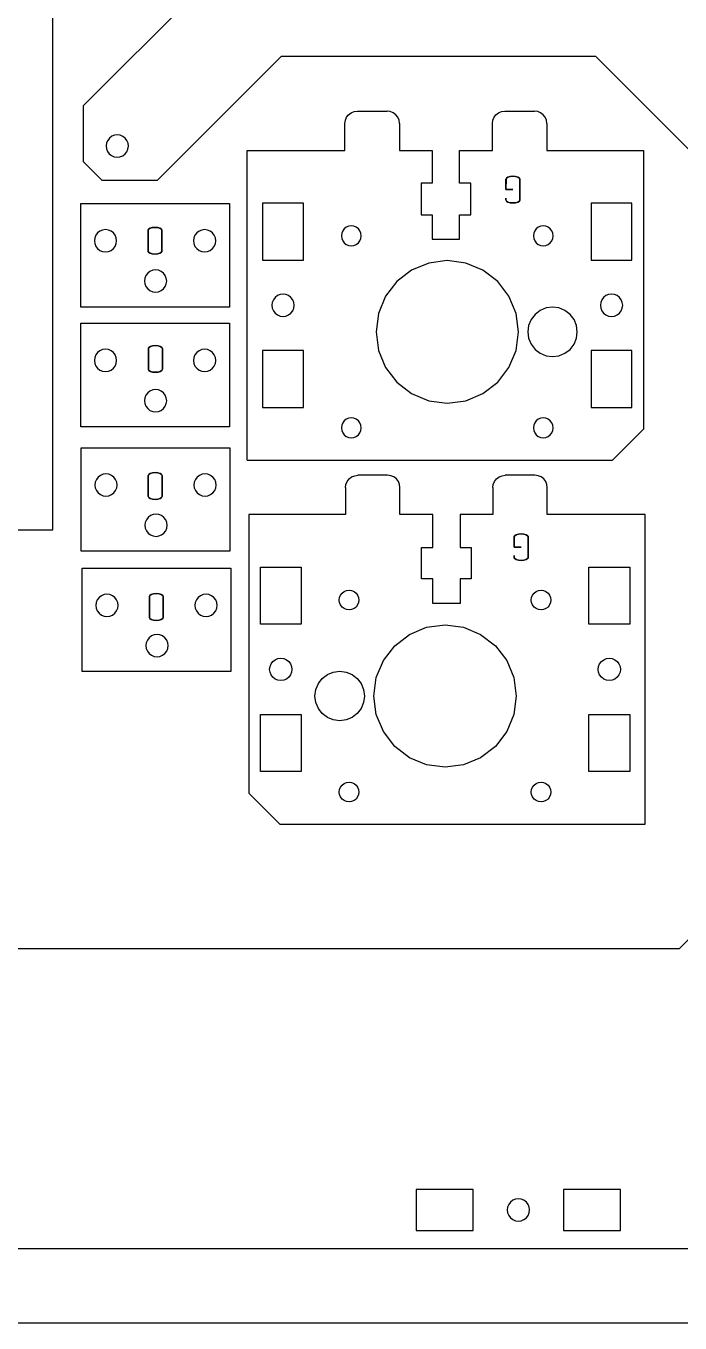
# Model space of a CAD drawing. Header units: millimetres. Extents: x -406 to 406, y -462 to 462.
# Drawn here: x -79.2 to 26.4, y 5.2 to 214.6 of the extents above; entities that cross this region are included whole.
import ezdxf

# ---------------------------------------------------------------- set-up
doc = ezdxf.new("R2010")
doc.units = ezdxf.units.MM
doc.header["$MEASUREMENT"] = 0

msp = doc.modelspace()

# ---------------------------------------------------------------- linework, layer by layer
for p, q in [((-74.92, 133.22), (-74.92, 409.71)), ((-69.99, 201.71), (-49.99, 221.71)), ((-57.99, 189.71), (-37.99, 209.71)), ((-37.99, 209.71), (12.73, 209.71)), ((32.88, 189.56), (12.73, 209.71)), ((-69.99, 201.71), (-69.99, 192.71)), ((-27.73, 198.86), (-27.66, 199.38)), ((-27.66, 199.38), (-27.46, 199.86)), ((-27.46, 199.86), (-27.15, 200.28)), ((-27.15, 200.28), (-26.73, 200.59)), ((-26.73, 200.59), (-26.25, 200.79)), ((-26.25, 200.79), (-25.73, 200.86)), ((-25.73, 200.86), (-20.93, 200.86)), ((-20.41, 200.79), (-20.93, 200.86)), ((-19.93, 200.59), (-20.41, 200.79)), ((-19.52, 200.28), (-19.93, 200.59)), ((-19.2, 199.86), (-19.52, 200.28)), ((-19, 199.38), (-19.2, 199.86)), ((-18.93, 198.86), (-19, 199.38)), ((-3.93, 198.86), (-3.86, 199.38)), ((-3.86, 199.38), (-3.66, 199.86)), ((-3.66, 199.86), (-3.35, 200.28)), ((-3.35, 200.28), (-2.93, 200.59)), ((-2.93, 200.59), (-2.45, 200.79)), ((-2.45, 200.79), (-1.93, 200.86)), ((-1.93, 200.86), (2.87, 200.86)), ((3.39, 200.79), (2.87, 200.86)), ((3.87, 200.59), (3.39, 200.79)), ((4.28, 200.28), (3.87, 200.59)), ((4.6, 199.86), (4.28, 200.28)), ((4.8, 199.38), (4.6, 199.86)), ((4.87, 198.86), (4.8, 199.38)), ((-64.95, 196.97), (-65.39, 196.79)), ((-64.48, 197.02), (-64.95, 196.97)), ((-64.02, 196.96), (-64.48, 197.02)), ((-63.59, 196.77), (-64.02, 196.96)), ((-27.73, 194.51), (-27.73, 198.86)), ((-18.93, 198.86), (-18.93, 194.51)), ((-3.93, 194.51), (-3.93, 198.86)), ((4.87, 198.86), (4.87, 194.51)), ((-66.24, 195.71), (-66.3, 195.24)), ((-66.3, 195.24), (-66.25, 194.78)), ((-66.05, 196.14), (-66.24, 195.71)), ((-65.76, 196.51), (-66.05, 196.14)), ((-65.39, 196.79), (-65.76, 196.51)), ((-63.22, 196.48), (-63.59, 196.77)), ((-62.94, 196.11), (-63.22, 196.48)), ((-62.76, 195.67), (-62.94, 196.11)), ((-62.77, 194.74), (-62.7, 195.2)), ((-62.7, 195.2), (-62.76, 195.67)), ((-69.99, 192.71), (-66.99, 189.71)), ((-66.25, 194.78), (-66.07, 194.34)), ((-66.07, 194.34), (-65.79, 193.96)), ((-65.79, 193.96), (-65.42, 193.67)), ((-65.42, 193.67), (-64.99, 193.49)), ((-64.99, 193.49), (-64.52, 193.42)), ((-64.52, 193.42), (-64.06, 193.48)), ((-64.06, 193.48), (-63.62, 193.65)), ((-63.62, 193.65), (-63.25, 193.94)), ((-63.25, 193.94), (-62.96, 194.31)), ((-62.96, 194.31), (-62.77, 194.74)), ((-43.51, 194.51), (-27.73, 194.51)), ((-43.51, 144.51), (-43.51, 194.51)), ((-18.93, 194.51), (-13.63, 194.51)), ((-13.63, 194.51), (-13.63, 189.21)), ((-9.23, 189.21), (-9.23, 194.51)), ((-9.23, 194.51), (-3.93, 194.51)), ((4.87, 194.51), (20.49, 194.51)), ((20.49, 194.51), (20.49, 149.51)), ((-66.99, 189.71), (-57.99, 189.71)), ((-15.43, 189.21), (-15.43, 184.11)), ((-13.63, 189.21), (-15.43, 189.21)), ((-7.43, 189.21), (-9.23, 189.21)), ((-7.43, 184.11), (-7.43, 189.21)), ((-1.74, 189.86), (-1.72, 189.95)), ((-1.72, 189.95), (-1.74, 188.19)), ((-1.74, 188.19), (-1.74, 189.86)), ((-1.72, 189.95), (-1.66, 190.04)), ((-1.66, 190.04), (-1.72, 189.95)), ((-1.66, 190.04), (-1.42, 190.2)), ((-1.42, 190.2), (-1.66, 190.04)), ((-1.42, 190.2), (-1.06, 190.3)), ((-1.06, 190.3), (-1.42, 190.2)), ((-1.06, 190.3), (-0.62, 190.34)), ((-0.62, 190.34), (-1.06, 190.3)), ((-0.62, 190.34), (-0.18, 190.3)), ((-0.18, 190.3), (-0.62, 190.34)), ((-0.18, 190.3), (0.19, 190.2)), ((0.19, 190.2), (-0.18, 190.3)), ((0.19, 190.2), (0.43, 190.04)), ((0.43, 190.04), (0.19, 190.2)), ((0.43, 190.04), (0.49, 189.95)), ((0.49, 189.95), (0.43, 190.04)), ((0.49, 189.95), (0.51, 189.86)), ((0.51, 189.86), (0.49, 189.95)), ((0.51, 189.86), (0.51, 186.51)), ((0.51, 186.51), (0.51, 189.86)), ((-1.74, 188.19), (-0.63, 188.19)), ((-0.63, 188.19), (-1.74, 188.19)), ((-1.74, 186.51), (-1.74, 186.82)), ((-1.74, 186.82), (-1.74, 186.51)), ((-1.72, 186.42), (-1.74, 186.51)), ((-1.74, 186.51), (-1.72, 186.42)), ((-1.66, 186.33), (-1.72, 186.42)), ((-1.72, 186.42), (-1.66, 186.33)), ((0.49, 186.42), (0.43, 186.33)), ((0.43, 186.33), (0.49, 186.42)), ((0.51, 186.51), (0.49, 186.42)), ((0.49, 186.42), (0.51, 186.51)), ((-70.4, 185.92), (-46.4, 185.92)), ((-70.4, 169.22), (-70.4, 185.92)), ((-46.4, 185.92), (-46.4, 169.22)), ((-34.43, 186.01), (-41.03, 186.01)), ((-41.03, 186.01), (-41.03, 176.81)), ((-34.43, 176.81), (-34.43, 186.01)), ((-1.42, 186.17), (-1.66, 186.33)), ((-1.66, 186.33), (-1.42, 186.17)), ((-1.06, 186.07), (-1.42, 186.17)), ((-1.42, 186.17), (-1.06, 186.07)), ((-0.62, 186.03), (-1.06, 186.07)), ((-1.06, 186.07), (-0.62, 186.03)), ((-0.18, 186.07), (-0.62, 186.03)), ((-0.62, 186.03), (-0.18, 186.07)), ((0.19, 186.17), (-0.18, 186.07)), ((-0.18, 186.07), (0.19, 186.17)), ((0.43, 186.33), (0.19, 186.17)), ((0.19, 186.17), (0.43, 186.33)), ((18.61, 186.01), (12.01, 186.01)), ((12.01, 186.01), (12.01, 176.81)), ((18.61, 176.81), (18.61, 186.01)), ((-27.12, 182.26), (-27.51, 182.1)), ((-26.71, 182.31), (-27.12, 182.26)), ((-26.29, 182.26), (-26.71, 182.31)), ((-25.91, 182.1), (-26.29, 182.26)), ((-15.43, 184.11), (-13.63, 184.11)), ((-13.63, 184.11), (-13.63, 180.16)), ((-9.23, 184.11), (-7.43, 184.11)), ((-9.23, 180.16), (-9.23, 184.11)), ((3.88, 182.26), (3.49, 182.1)), ((4.29, 182.31), (3.88, 182.26)), ((4.71, 182.26), (4.29, 182.31)), ((5.09, 182.1), (4.71, 182.26)), ((-68.14, 180.39), (-68.2, 179.92)), ((-67.96, 180.82), (-68.14, 180.39)), ((-67.67, 181.2), (-67.96, 180.82)), ((-67.3, 181.48), (-67.67, 181.2)), ((-66.87, 181.66), (-67.3, 181.48)), ((-66.4, 181.72), (-66.87, 181.66)), ((-65.93, 181.66), (-66.4, 181.72)), ((-65.5, 181.48), (-65.93, 181.66)), ((-65.13, 181.2), (-65.5, 181.48)), ((-64.84, 180.82), (-65.13, 181.2)), ((-64.66, 180.39), (-64.84, 180.82)), ((-64.6, 179.92), (-64.66, 180.39)), ((-59.51, 181.7), (-59.53, 181.6)), ((-59.53, 181.6), (-59.51, 181.7)), ((-59.53, 181.6), (-59.53, 178.25)), ((-59.53, 178.25), (-59.53, 181.6)), ((-59.45, 181.79), (-59.51, 181.7)), ((-59.51, 181.7), (-59.45, 181.79)), ((-59.21, 181.94), (-59.45, 181.79)), ((-59.45, 181.79), (-59.21, 181.94)), ((-58.84, 182.05), (-59.21, 181.94)), ((-59.21, 181.94), (-58.84, 182.05)), ((-58.4, 182.08), (-58.84, 182.05)), ((-58.84, 182.05), (-58.4, 182.08)), ((-57.96, 182.05), (-58.4, 182.08)), ((-58.4, 182.08), (-57.96, 182.05)), ((-57.6, 181.94), (-57.96, 182.05)), ((-57.96, 182.05), (-57.6, 181.94)), ((-57.36, 181.79), (-57.6, 181.94)), ((-57.6, 181.94), (-57.36, 181.79)), ((-57.3, 181.7), (-57.36, 181.79)), ((-57.36, 181.79), (-57.3, 181.7)), ((-57.28, 181.6), (-57.3, 181.7)), ((-57.3, 181.7), (-57.28, 181.6)), ((-57.28, 178.25), (-57.28, 181.6)), ((-57.28, 181.6), (-57.28, 178.25)), ((-52.14, 180.39), (-52.2, 179.92)), ((-51.96, 180.82), (-52.14, 180.39)), ((-51.67, 181.2), (-51.96, 180.82)), ((-51.3, 181.48), (-51.67, 181.2)), ((-50.87, 181.66), (-51.3, 181.48)), ((-50.4, 181.72), (-50.87, 181.66)), ((-49.94, 181.66), (-50.4, 181.72)), ((-49.5, 181.48), (-49.94, 181.66)), ((-49.13, 181.2), (-49.5, 181.48)), ((-48.84, 180.82), (-49.13, 181.2)), ((-48.66, 180.39), (-48.84, 180.82)), ((-48.6, 179.92), (-48.66, 180.39)), ((-28.25, 181.13), (-28.31, 180.71)), ((-28.31, 180.71), (-28.25, 180.3)), ((-28.09, 181.51), (-28.25, 181.13)), ((-28.25, 180.3), (-28.09, 179.91)), ((-27.84, 181.84), (-28.09, 181.51)), ((-27.51, 182.1), (-27.84, 181.84)), ((-25.57, 181.84), (-25.91, 182.1)), ((-25.32, 181.51), (-25.57, 181.84)), ((-25.16, 181.13), (-25.32, 181.51)), ((-25.32, 179.91), (-25.16, 180.3)), ((-25.11, 180.71), (-25.16, 181.13)), ((-25.16, 180.3), (-25.11, 180.71)), ((-13.63, 180.16), (-9.23, 180.16)), ((2.75, 181.13), (2.69, 180.71)), ((2.69, 180.71), (2.75, 180.3)), ((2.91, 181.51), (2.75, 181.13)), ((2.75, 180.3), (2.91, 179.91)), ((3.16, 181.84), (2.91, 181.51)), ((3.49, 182.1), (3.16, 181.84)), ((5.43, 181.84), (5.09, 182.1)), ((5.68, 181.51), (5.43, 181.84)), ((5.84, 181.13), (5.68, 181.51)), ((5.68, 179.91), (5.84, 180.3)), ((5.89, 180.71), (5.84, 181.13)), ((5.84, 180.3), (5.89, 180.71)), ((-68.2, 179.92), (-68.14, 179.46)), ((-68.14, 179.46), (-67.96, 179.02)), ((-67.96, 179.02), (-67.67, 178.65)), ((-67.67, 178.65), (-67.3, 178.37)), ((-67.3, 178.37), (-66.87, 178.19)), ((-66.87, 178.19), (-66.4, 178.12)), ((-66.4, 178.12), (-65.93, 178.19)), ((-65.93, 178.19), (-65.5, 178.37)), ((-65.5, 178.37), (-65.13, 178.65)), ((-65.13, 178.65), (-64.84, 179.02)), ((-64.84, 179.02), (-64.66, 179.46)), ((-64.66, 179.46), (-64.6, 179.92)), ((-59.53, 178.25), (-59.51, 178.16)), ((-59.51, 178.16), (-59.53, 178.25)), ((-59.51, 178.16), (-59.45, 178.07)), ((-59.45, 178.07), (-59.51, 178.16)), ((-59.45, 178.07), (-59.21, 177.91)), ((-59.21, 177.91), (-59.45, 178.07)), ((-57.6, 177.91), (-57.36, 178.07)), ((-57.36, 178.07), (-57.6, 177.91)), ((-57.36, 178.07), (-57.3, 178.16)), ((-57.3, 178.16), (-57.36, 178.07)), ((-57.3, 178.16), (-57.28, 178.25)), ((-57.28, 178.25), (-57.3, 178.16)), ((-52.2, 179.92), (-52.14, 179.46)), ((-52.14, 179.46), (-51.96, 179.02)), ((-51.96, 179.02), (-51.67, 178.65)), ((-51.67, 178.65), (-51.3, 178.37)), ((-51.3, 178.37), (-50.87, 178.19)), ((-50.87, 178.19), (-50.4, 178.12)), ((-50.4, 178.12), (-49.94, 178.19)), ((-49.94, 178.19), (-49.5, 178.37)), ((-49.5, 178.37), (-49.13, 178.65)), ((-49.13, 178.65), (-48.84, 179.02)), ((-48.84, 179.02), (-48.66, 179.46)), ((-48.66, 179.46), (-48.6, 179.92)), ((-28.09, 179.91), (-27.84, 179.58)), ((-27.84, 179.58), (-27.51, 179.33)), ((-27.51, 179.33), (-27.12, 179.17)), ((-27.12, 179.17), (-26.71, 179.11)), ((-26.71, 179.11), (-26.29, 179.17)), ((-26.29, 179.17), (-25.91, 179.33)), ((-25.91, 179.33), (-25.57, 179.58)), ((-25.57, 179.58), (-25.32, 179.91)), ((2.91, 179.91), (3.16, 179.58)), ((3.16, 179.58), (3.49, 179.33)), ((3.49, 179.33), (3.88, 179.17)), ((3.88, 179.17), (4.29, 179.11)), ((4.29, 179.11), (4.71, 179.17)), ((4.71, 179.17), (5.09, 179.33)), ((5.09, 179.33), (5.43, 179.58)), ((5.43, 179.58), (5.68, 179.91)), ((-59.21, 177.91), (-58.84, 177.81)), ((-58.84, 177.81), (-59.21, 177.91)), ((-58.84, 177.81), (-58.4, 177.77)), ((-58.4, 177.77), (-58.84, 177.81)), ((-58.4, 177.77), (-57.96, 177.81)), ((-57.96, 177.81), (-58.4, 177.77)), ((-57.96, 177.81), (-57.6, 177.91)), ((-57.6, 177.91), (-57.96, 177.81)), ((-41.03, 176.81), (-34.43, 176.81)), ((-14.18, 176.32), (-16.96, 175.17)), ((-11.21, 176.71), (-14.18, 176.32)), ((-8.23, 176.32), (-11.21, 176.71)), ((-5.46, 175.17), (-8.23, 176.32)), ((12.01, 176.81), (18.61, 176.81)), ((-60.05, 173.89), (-60.12, 173.42)), ((-59.87, 174.32), (-60.05, 173.89)), ((-59.59, 174.7), (-59.87, 174.32)), ((-59.22, 174.98), (-59.59, 174.7)), ((-58.78, 175.16), (-59.22, 174.98)), ((-58.32, 175.22), (-58.78, 175.16)), ((-57.85, 175.16), (-58.32, 175.22)), ((-57.42, 174.98), (-57.85, 175.16)), ((-57.04, 174.7), (-57.42, 174.98)), ((-56.76, 174.32), (-57.04, 174.7)), ((-56.58, 173.89), (-56.76, 174.32)), ((-56.52, 173.42), (-56.58, 173.89)), ((-16.96, 175.17), (-19.34, 173.34)), ((-3.07, 173.34), (-5.46, 175.17)), ((-60.12, 173.42), (-60.05, 172.96)), ((-60.05, 172.96), (-59.87, 172.52)), ((-59.87, 172.52), (-59.59, 172.15)), ((-59.59, 172.15), (-59.22, 171.87)), ((-59.22, 171.87), (-58.78, 171.69)), ((-57.85, 171.69), (-57.42, 171.87)), ((-57.42, 171.87), (-57.04, 172.15)), ((-57.04, 172.15), (-56.76, 172.52)), ((-56.76, 172.52), (-56.58, 172.96)), ((-56.58, 172.96), (-56.52, 173.42)), ((-19.34, 173.34), (-21.17, 170.96)), ((-1.25, 170.96), (-3.07, 173.34)), ((-58.78, 171.69), (-58.32, 171.62)), ((-58.32, 171.62), (-57.85, 171.69)), ((-39.47, 169.98), (-39.53, 169.51)), ((-39.29, 170.41), (-39.47, 169.98)), ((-39, 170.78), (-39.29, 170.41)), ((-38.63, 171.07), (-39, 170.78)), ((-38.19, 171.25), (-38.63, 171.07)), ((-37.73, 171.31), (-38.19, 171.25)), ((-37.26, 171.25), (-37.73, 171.31)), ((-36.83, 171.07), (-37.26, 171.25)), ((-36.45, 170.78), (-36.83, 171.07)), ((-36.17, 170.41), (-36.45, 170.78)), ((-35.99, 169.98), (-36.17, 170.41)), ((-35.92, 169.51), (-35.99, 169.98)), ((-21.17, 170.96), (-22.31, 168.19)), ((-0.1, 168.19), (-1.25, 170.96)), ((13.57, 169.98), (13.51, 169.51)), ((13.75, 170.41), (13.57, 169.98)), ((14.04, 170.78), (13.75, 170.41)), ((14.41, 171.07), (14.04, 170.78)), ((14.85, 171.25), (14.41, 171.07)), ((15.31, 171.31), (14.85, 171.25)), ((15.78, 171.25), (15.31, 171.31)), ((16.21, 171.07), (15.78, 171.25)), ((16.59, 170.78), (16.21, 171.07)), ((16.87, 170.41), (16.59, 170.78)), ((17.05, 169.98), (16.87, 170.41)), ((17.12, 169.51), (17.05, 169.98)), ((-46.4, 169.22), (-70.4, 169.22)), ((-39.53, 169.51), (-39.47, 169.04)), ((-39.47, 169.04), (-39.29, 168.61)), ((-39.29, 168.61), (-39, 168.24)), ((-39, 168.24), (-38.63, 167.95)), ((-38.63, 167.95), (-38.19, 167.77)), ((-38.19, 167.77), (-37.73, 167.71)), ((-37.73, 167.71), (-37.26, 167.77)), ((-37.26, 167.77), (-36.83, 167.95)), ((-36.83, 167.95), (-36.45, 168.24)), ((-36.45, 168.24), (-36.17, 168.61)), ((-36.17, 168.61), (-35.99, 169.04)), ((-35.99, 169.04), (-35.92, 169.51)), ((-22.31, 168.19), (-22.71, 165.21)), ((0.29, 165.21), (-0.1, 168.19)), ((2.97, 168.04), (2.33, 167.21)), ((3.79, 168.68), (2.97, 168.04)), ((4.76, 169.07), (3.79, 168.68)), ((5.79, 169.21), (4.76, 169.07)), ((6.83, 169.07), (5.79, 169.21)), ((7.79, 168.68), (6.83, 169.07)), ((8.62, 168.04), (7.79, 168.68)), ((9.26, 167.21), (8.62, 168.04)), ((13.51, 169.51), (13.57, 169.04)), ((13.57, 169.04), (13.75, 168.61)), ((13.75, 168.61), (14.04, 168.24)), ((14.04, 168.24), (14.41, 167.95)), ((14.41, 167.95), (14.85, 167.77)), ((14.85, 167.77), (15.31, 167.71)), ((15.31, 167.71), (15.78, 167.77)), ((15.78, 167.77), (16.21, 167.95)), ((16.21, 167.95), (16.59, 168.24)), ((16.59, 168.24), (16.87, 168.61)), ((16.87, 168.61), (17.05, 169.04)), ((17.05, 169.04), (17.12, 169.51)), ((-70.4, 166.6), (-46.4, 166.6)), ((-70.4, 149.9), (-70.4, 166.6)), ((-46.4, 166.6), (-46.4, 149.9)), ((1.93, 166.25), (1.79, 165.21)), ((2.33, 167.21), (1.93, 166.25)), ((9.66, 166.25), (9.26, 167.21)), ((9.79, 165.21), (9.66, 166.25)), ((-22.71, 165.21), (-22.31, 162.23)), ((-0.1, 162.23), (0.29, 165.21)), ((1.79, 165.21), (1.93, 164.18)), ((1.93, 164.18), (2.33, 163.21)), ((9.26, 163.21), (9.66, 164.18)), ((9.66, 164.18), (9.79, 165.21)), ((-67.96, 161.5), (-68.14, 161.07)), ((-67.67, 161.87), (-67.96, 161.5)), ((-67.3, 162.16), (-67.67, 161.87)), ((-66.87, 162.34), (-67.3, 162.16)), ((-66.4, 162.4), (-66.87, 162.34)), ((-65.93, 162.34), (-66.4, 162.4)), ((-65.5, 162.16), (-65.93, 162.34)), ((-65.13, 161.87), (-65.5, 162.16)), ((-64.84, 161.5), (-65.13, 161.87)), ((-64.66, 161.07), (-64.84, 161.5)), ((-59.45, 162.61), (-59.47, 162.51)), ((-59.47, 162.51), (-59.45, 162.61)), ((-59.47, 162.51), (-59.47, 159.17)), ((-59.47, 159.17), (-59.47, 162.51)), ((-59.39, 162.7), (-59.45, 162.61)), ((-59.45, 162.61), (-59.39, 162.7)), ((-59.15, 162.85), (-59.39, 162.7)), ((-59.39, 162.7), (-59.15, 162.85)), ((-58.79, 162.96), (-59.15, 162.85)), ((-59.15, 162.85), (-58.79, 162.96)), ((-58.35, 162.99), (-58.79, 162.96)), ((-58.79, 162.96), (-58.35, 162.99)), ((-57.91, 162.96), (-58.35, 162.99)), ((-58.35, 162.99), (-57.91, 162.96)), ((-57.55, 162.85), (-57.91, 162.96)), ((-57.91, 162.96), (-57.55, 162.85)), ((-57.3, 162.7), (-57.55, 162.85)), ((-57.55, 162.85), (-57.3, 162.7)), ((-57.24, 162.61), (-57.3, 162.7)), ((-57.3, 162.7), (-57.24, 162.61)), ((-57.22, 162.51), (-57.24, 162.61)), ((-57.24, 162.61), (-57.22, 162.51)), ((-57.22, 159.17), (-57.22, 162.51)), ((-57.22, 162.51), (-57.22, 159.17)), ((-51.96, 161.5), (-52.14, 161.07)), ((-51.67, 161.87), (-51.96, 161.5)), ((-51.3, 162.16), (-51.67, 161.87)), ((-50.87, 162.34), (-51.3, 162.16)), ((-50.4, 162.4), (-50.87, 162.34)), ((-49.94, 162.34), (-50.4, 162.4)), ((-49.5, 162.16), (-49.94, 162.34)), ((-49.13, 161.87), (-49.5, 162.16)), ((-48.84, 161.5), (-49.13, 161.87)), ((-48.66, 161.07), (-48.84, 161.5)), ((-41.03, 162.21), (-41.03, 153.01)), ((-34.43, 162.21), (-41.03, 162.21)), ((-34.43, 153.01), (-34.43, 162.21)), ((-22.31, 162.23), (-21.17, 159.46)), ((-1.25, 159.46), (-0.1, 162.23)), ((2.33, 163.21), (2.97, 162.38)), ((2.97, 162.38), (3.79, 161.75)), ((3.79, 161.75), (4.76, 161.35)), ((4.76, 161.35), (5.79, 161.21)), ((5.79, 161.21), (6.83, 161.35)), ((6.83, 161.35), (7.79, 161.75)), ((7.79, 161.75), (8.62, 162.38)), ((8.62, 162.38), (9.26, 163.21)), ((18.61, 162.21), (12.01, 162.21)), ((12.01, 162.21), (12.01, 153.01)), ((18.61, 153.01), (18.61, 162.21)), ((-68.14, 161.07), (-68.2, 160.6)), ((-68.2, 160.6), (-68.14, 160.13)), ((-68.14, 160.13), (-67.96, 159.7)), ((-67.96, 159.7), (-67.67, 159.33)), ((-67.67, 159.33), (-67.3, 159.04)), ((-65.5, 159.04), (-65.13, 159.33)), ((-65.13, 159.33), (-64.84, 159.7)), ((-64.84, 159.7), (-64.66, 160.13)), ((-64.6, 160.6), (-64.66, 161.07)), ((-64.66, 160.13), (-64.6, 160.6)), ((-52.14, 161.07), (-52.2, 160.6)), ((-52.2, 160.6), (-52.14, 160.13)), ((-52.14, 160.13), (-51.96, 159.7)), ((-51.96, 159.7), (-51.67, 159.33)), ((-51.67, 159.33), (-51.3, 159.04)), ((-49.5, 159.04), (-49.13, 159.33)), ((-49.13, 159.33), (-48.84, 159.7)), ((-48.84, 159.7), (-48.66, 160.13)), ((-48.6, 160.6), (-48.66, 161.07)), ((-48.66, 160.13), (-48.6, 160.6)), ((-21.17, 159.46), (-19.34, 157.08)), ((-3.07, 157.08), (-1.25, 159.46)), ((-67.3, 159.04), (-66.87, 158.86)), ((-66.87, 158.86), (-66.4, 158.8)), ((-66.4, 158.8), (-65.93, 158.86)), ((-65.93, 158.86), (-65.5, 159.04)), ((-59.47, 159.17), (-59.45, 159.07)), ((-59.45, 159.07), (-59.47, 159.17)), ((-59.45, 159.07), (-59.39, 158.98)), ((-59.39, 158.98), (-59.45, 159.07)), ((-59.39, 158.98), (-59.15, 158.83)), ((-59.15, 158.83), (-59.39, 158.98)), ((-59.15, 158.83), (-58.79, 158.72)), ((-58.79, 158.72), (-59.15, 158.83)), ((-58.79, 158.72), (-58.35, 158.69)), ((-58.35, 158.69), (-58.79, 158.72)), ((-58.35, 158.69), (-57.91, 158.72)), ((-57.91, 158.72), (-58.35, 158.69)), ((-57.91, 158.72), (-57.55, 158.83)), ((-57.55, 158.83), (-57.91, 158.72)), ((-57.55, 158.83), (-57.3, 158.98)), ((-57.3, 158.98), (-57.55, 158.83)), ((-57.3, 158.98), (-57.24, 159.07)), ((-57.24, 159.07), (-57.3, 158.98)), ((-57.24, 159.07), (-57.22, 159.17)), ((-57.22, 159.17), (-57.24, 159.07)), ((-51.3, 159.04), (-50.87, 158.86)), ((-50.87, 158.86), (-50.4, 158.8)), ((-50.4, 158.8), (-49.94, 158.86)), ((-49.94, 158.86), (-49.5, 159.04)), ((-59.87, 155), (-60.05, 154.57)), ((-59.59, 155.37), (-59.87, 155)), ((-59.22, 155.66), (-59.59, 155.37)), ((-58.78, 155.84), (-59.22, 155.66)), ((-58.32, 155.9), (-58.78, 155.84)), ((-57.85, 155.84), (-58.32, 155.9)), ((-57.42, 155.66), (-57.85, 155.84)), ((-57.04, 155.37), (-57.42, 155.66)), ((-56.76, 155), (-57.04, 155.37)), ((-56.58, 154.57), (-56.76, 155)), ((-19.34, 157.08), (-16.96, 155.25)), ((-16.96, 155.25), (-14.18, 154.1)), ((-8.23, 154.1), (-5.46, 155.25)), ((-5.46, 155.25), (-3.07, 157.08)), ((-60.05, 154.57), (-60.12, 154.1)), ((-60.12, 154.1), (-60.05, 153.63)), ((-60.05, 153.63), (-59.87, 153.2)), ((-59.87, 153.2), (-59.59, 152.83)), ((-57.04, 152.83), (-56.76, 153.2)), ((-56.76, 153.2), (-56.58, 153.63)), ((-56.52, 154.1), (-56.58, 154.57)), ((-56.58, 153.63), (-56.52, 154.1)), ((-41.03, 153.01), (-34.43, 153.01)), ((-14.18, 154.1), (-11.21, 153.71)), ((-11.21, 153.71), (-8.23, 154.1)), ((12.01, 153.01), (18.61, 153.01)), ((-59.59, 152.83), (-59.22, 152.54)), ((-59.22, 152.54), (-58.78, 152.36)), ((-58.78, 152.36), (-58.32, 152.3)), ((-58.32, 152.3), (-57.85, 152.36)), ((-57.85, 152.36), (-57.42, 152.54)), ((-57.42, 152.54), (-57.04, 152.83)), ((-27.84, 150.84), (-28.09, 150.51)), ((-27.51, 151.1), (-27.84, 150.84)), ((-27.12, 151.26), (-27.51, 151.1)), ((-26.71, 151.31), (-27.12, 151.26)), ((-26.29, 151.26), (-26.71, 151.31)), ((-25.91, 151.1), (-26.29, 151.26)), ((-25.57, 150.84), (-25.91, 151.1)), ((-25.32, 150.51), (-25.57, 150.84)), ((3.16, 150.84), (2.91, 150.51)), ((3.49, 151.1), (3.16, 150.84)), ((3.88, 151.26), (3.49, 151.1)), ((4.29, 151.31), (3.88, 151.26)), ((4.71, 151.26), (4.29, 151.31)), ((5.09, 151.1), (4.71, 151.26)), ((5.43, 150.84), (5.09, 151.1)), ((5.68, 150.51), (5.43, 150.84)), ((-46.4, 149.9), (-70.4, 149.9)), ((-28.25, 150.13), (-28.31, 149.71)), ((-28.31, 149.71), (-28.25, 149.3)), ((-28.09, 150.51), (-28.25, 150.13)), ((-28.25, 149.3), (-28.09, 148.91)), ((-28.09, 148.91), (-27.84, 148.58)), ((-25.57, 148.58), (-25.32, 148.91)), ((-25.16, 150.13), (-25.32, 150.51)), ((-25.32, 148.91), (-25.16, 149.3)), ((-25.11, 149.71), (-25.16, 150.13)), ((-25.16, 149.3), (-25.11, 149.71)), ((2.75, 150.13), (2.69, 149.71)), ((2.69, 149.71), (2.75, 149.3)), ((2.91, 150.51), (2.75, 150.13)), ((2.75, 149.3), (2.91, 148.91)), ((2.91, 148.91), (3.16, 148.58)), ((5.43, 148.58), (5.68, 148.91)), ((5.84, 150.13), (5.68, 150.51)), ((5.68, 148.91), (5.84, 149.3)), ((5.89, 149.71), (5.84, 150.13)), ((5.84, 149.3), (5.89, 149.71)), ((20.49, 149.51), (15.49, 144.51)), ((-27.84, 148.58), (-27.51, 148.33)), ((-27.51, 148.33), (-27.12, 148.17)), ((-27.12, 148.17), (-26.71, 148.11)), ((-26.71, 148.11), (-26.29, 148.17)), ((-26.29, 148.17), (-25.91, 148.33)), ((-25.91, 148.33), (-25.57, 148.58)), ((3.16, 148.58), (3.49, 148.33)), ((3.49, 148.33), (3.88, 148.17)), ((3.88, 148.17), (4.29, 148.11)), ((4.29, 148.11), (4.71, 148.17)), ((4.71, 148.17), (5.09, 148.33)), ((5.09, 148.33), (5.43, 148.58)), ((-70.32, 146.48), (-46.32, 146.48)), ((-70.32, 129.78), (-70.32, 146.48)), ((-46.32, 146.48), (-46.32, 129.78)), ((-58.82, 142.44), (-59.18, 142.34)), ((-59.18, 142.34), (-58.82, 142.44)), ((-58.38, 142.48), (-58.82, 142.44)), ((-58.82, 142.44), (-58.38, 142.48)), ((-57.94, 142.44), (-58.38, 142.48)), ((-58.38, 142.48), (-57.94, 142.44)), ((-57.58, 142.34), (-57.94, 142.44)), ((-57.94, 142.44), (-57.58, 142.34)), ((-43.51, 144.51), (15.49, 144.51)), ((-68.06, 140.95), (-68.12, 140.48)), ((-68.12, 140.48), (-68.06, 140.02)), ((-67.88, 141.38), (-68.06, 140.95)), ((-67.59, 141.76), (-67.88, 141.38)), ((-67.22, 142.04), (-67.59, 141.76)), ((-66.79, 142.22), (-67.22, 142.04)), ((-66.32, 142.28), (-66.79, 142.22)), ((-65.86, 142.22), (-66.32, 142.28)), ((-65.42, 142.04), (-65.86, 142.22)), ((-65.05, 141.76), (-65.42, 142.04)), ((-64.76, 141.38), (-65.05, 141.76)), ((-64.58, 140.95), (-64.76, 141.38)), ((-64.52, 140.48), (-64.58, 140.95)), ((-64.58, 140.02), (-64.52, 140.48)), ((-59.48, 142.09), (-59.5, 142)), ((-59.5, 142), (-59.48, 142.09)), ((-59.5, 142), (-59.5, 138.65)), ((-59.5, 138.65), (-59.5, 142)), ((-59.42, 142.18), (-59.48, 142.09)), ((-59.48, 142.09), (-59.42, 142.18)), ((-59.18, 142.34), (-59.42, 142.18)), ((-59.42, 142.18), (-59.18, 142.34)), ((-57.34, 142.18), (-57.58, 142.34)), ((-57.58, 142.34), (-57.34, 142.18)), ((-57.28, 142.09), (-57.34, 142.18)), ((-57.34, 142.18), (-57.28, 142.09)), ((-57.26, 142), (-57.28, 142.09)), ((-57.28, 142.09), (-57.26, 142)), ((-57.26, 138.65), (-57.26, 142)), ((-57.26, 142), (-57.26, 138.65)), ((-52.06, 140.95), (-52.12, 140.48)), ((-52.12, 140.48), (-52.06, 140.02)), ((-51.88, 141.38), (-52.06, 140.95)), ((-51.6, 141.76), (-51.88, 141.38)), ((-51.22, 142.04), (-51.6, 141.76)), ((-50.79, 142.22), (-51.22, 142.04)), ((-50.32, 142.28), (-50.79, 142.22)), ((-49.86, 142.22), (-50.32, 142.28)), ((-49.42, 142.04), (-49.86, 142.22)), ((-49.05, 141.76), (-49.42, 142.04)), ((-48.76, 141.38), (-49.05, 141.76)), ((-48.58, 140.95), (-48.76, 141.38)), ((-48.52, 140.48), (-48.58, 140.95)), ((-48.58, 140.02), (-48.52, 140.48)), ((-27.65, 140.06), (-27.58, 140.58)), ((-27.58, 140.58), (-27.38, 141.06)), ((-27.38, 141.06), (-27.06, 141.47)), ((-27.06, 141.47), (-26.65, 141.79)), ((-26.65, 141.79), (-26.16, 141.99)), ((-26.16, 141.99), (-25.65, 142.06)), ((-20.85, 142.06), (-25.65, 142.06)), ((-20.33, 141.99), (-20.85, 142.06)), ((-19.85, 141.79), (-20.33, 141.99)), ((-19.43, 141.47), (-19.85, 141.79)), ((-19.11, 141.06), (-19.43, 141.47)), ((-18.91, 140.58), (-19.11, 141.06)), ((-18.85, 140.06), (-18.91, 140.58)), ((-3.85, 140.06), (-3.78, 140.58)), ((-3.78, 140.58), (-3.58, 141.06)), ((-3.58, 141.06), (-3.26, 141.47)), ((-3.26, 141.47), (-2.85, 141.79)), ((-2.85, 141.79), (-2.36, 141.99)), ((-2.36, 141.99), (-1.85, 142.06)), ((2.95, 142.06), (-1.85, 142.06)), ((3.47, 141.99), (2.95, 142.06)), ((3.95, 141.79), (3.47, 141.99)), ((4.37, 141.47), (3.95, 141.79)), ((4.69, 141.06), (4.37, 141.47)), ((4.89, 140.58), (4.69, 141.06)), ((4.95, 140.06), (4.89, 140.58)), ((-68.06, 140.02), (-67.88, 139.58)), ((-67.88, 139.58), (-67.59, 139.21)), ((-67.59, 139.21), (-67.22, 138.93)), ((-67.22, 138.93), (-66.79, 138.75)), ((-66.79, 138.75), (-66.32, 138.68)), ((-66.32, 138.68), (-65.86, 138.75)), ((-65.86, 138.75), (-65.42, 138.93)), ((-65.42, 138.93), (-65.05, 139.21)), ((-65.05, 139.21), (-64.76, 139.58)), ((-64.76, 139.58), (-64.58, 140.02)), ((-59.5, 138.65), (-59.48, 138.55)), ((-59.48, 138.55), (-59.5, 138.65)), ((-59.48, 138.55), (-59.42, 138.46)), ((-59.42, 138.46), (-59.48, 138.55)), ((-59.42, 138.46), (-59.18, 138.31)), ((-59.18, 138.31), (-59.42, 138.46)), ((-59.18, 138.31), (-58.82, 138.2)), ((-58.82, 138.2), (-59.18, 138.31)), ((-57.94, 138.2), (-57.58, 138.31)), ((-57.58, 138.31), (-57.94, 138.2)), ((-57.58, 138.31), (-57.34, 138.46)), ((-57.34, 138.46), (-57.58, 138.31)), ((-57.34, 138.46), (-57.28, 138.55)), ((-57.28, 138.55), (-57.34, 138.46)), ((-57.28, 138.55), (-57.26, 138.65)), ((-57.26, 138.65), (-57.28, 138.55)), ((-52.06, 140.02), (-51.88, 139.58)), ((-51.88, 139.58), (-51.6, 139.21)), ((-51.6, 139.21), (-51.22, 138.93)), ((-51.22, 138.93), (-50.79, 138.75)), ((-50.79, 138.75), (-50.32, 138.68)), ((-50.32, 138.68), (-49.86, 138.75)), ((-49.86, 138.75), (-49.42, 138.93)), ((-49.42, 138.93), (-49.05, 139.21)), ((-49.05, 139.21), (-48.76, 139.58)), ((-48.76, 139.58), (-48.58, 140.02)), ((-27.65, 140.06), (-27.65, 135.71)), ((-18.85, 135.71), (-18.85, 140.06)), ((-3.85, 140.06), (-3.85, 135.71)), ((4.95, 135.71), (4.95, 140.06)), ((-58.82, 138.2), (-58.38, 138.17)), ((-58.38, 138.17), (-58.82, 138.2)), ((-58.38, 138.17), (-57.94, 138.2)), ((-57.94, 138.2), (-58.38, 138.17)), ((-59.98, 134.45), (-60.04, 133.98)), ((-59.8, 134.88), (-59.98, 134.45)), ((-59.51, 135.26), (-59.8, 134.88)), ((-59.14, 135.54), (-59.51, 135.26)), ((-58.7, 135.72), (-59.14, 135.54)), ((-58.24, 135.78), (-58.7, 135.72)), ((-57.77, 135.72), (-58.24, 135.78)), ((-57.34, 135.54), (-57.77, 135.72)), ((-56.96, 135.26), (-57.34, 135.54)), ((-56.68, 134.88), (-56.96, 135.26)), ((-56.5, 134.45), (-56.68, 134.88)), ((-56.44, 133.98), (-56.5, 134.45)), ((-43.27, 135.71), (-43.27, 90.71)), ((-27.65, 135.71), (-43.27, 135.71)), ((-13.55, 135.71), (-18.85, 135.71)), ((-13.55, 130.41), (-13.55, 135.71)), ((-9.15, 135.71), (-9.15, 130.41)), ((-3.85, 135.71), (-9.15, 135.71)), ((20.73, 135.71), (4.95, 135.71)), ((20.73, 85.71), (20.73, 135.71)), ((-83.57, 133.22), (-74.92, 133.22)), ((-60.04, 133.98), (-59.98, 133.52)), ((-59.98, 133.52), (-59.8, 133.08)), ((-59.8, 133.08), (-59.51, 132.71)), ((-59.51, 132.71), (-59.14, 132.43)), ((-59.14, 132.43), (-58.7, 132.25)), ((-58.7, 132.25), (-58.24, 132.18)), ((-58.24, 132.18), (-57.77, 132.25)), ((-57.77, 132.25), (-57.34, 132.43)), ((-57.34, 132.43), (-56.96, 132.71)), ((-56.96, 132.71), (-56.68, 133.08)), ((-56.68, 133.08), (-56.5, 133.52)), ((-56.5, 133.52), (-56.44, 133.98)), ((-0.4, 132.12), (-0.38, 132.21)), ((-0.38, 132.21), (-0.4, 130.45)), ((-0.4, 130.45), (-0.4, 132.12)), ((-0.38, 132.21), (-0.32, 132.3)), ((-0.32, 132.3), (-0.38, 132.21)), ((-0.32, 132.3), (-0.08, 132.46)), ((-0.08, 132.46), (-0.32, 132.3)), ((-0.08, 132.46), (0.28, 132.56)), ((0.28, 132.56), (-0.08, 132.46)), ((0.28, 132.56), (0.72, 132.6)), ((0.72, 132.6), (0.28, 132.56)), ((0.72, 132.6), (1.16, 132.56)), ((1.16, 132.56), (0.72, 132.6)), ((1.16, 132.56), (1.53, 132.46)), ((1.53, 132.46), (1.16, 132.56)), ((1.53, 132.46), (1.77, 132.3)), ((1.77, 132.3), (1.53, 132.46)), ((1.77, 132.3), (1.83, 132.21)), ((1.83, 132.21), (1.77, 132.3)), ((1.83, 132.21), (1.85, 132.12)), ((1.85, 132.12), (1.83, 132.21)), ((1.85, 132.12), (1.85, 128.77)), ((1.85, 128.77), (1.85, 132.12)), ((-15.35, 125.31), (-15.35, 130.41)), ((-15.35, 130.41), (-13.55, 130.41)), ((-9.15, 130.41), (-7.35, 130.41)), ((-7.35, 130.41), (-7.35, 125.31)), ((-0.4, 130.45), (0.71, 130.45)), ((0.71, 130.45), (-0.4, 130.45)), ((-46.32, 129.78), (-70.32, 129.78)), ((-0.4, 128.77), (-0.4, 129.08)), ((-0.4, 129.08), (-0.4, 128.77)), ((-0.38, 128.68), (-0.4, 128.77)), ((-0.4, 128.77), (-0.38, 128.68)), ((-0.32, 128.59), (-0.38, 128.68)), ((-0.38, 128.68), (-0.32, 128.59)), ((-0.08, 128.43), (-0.32, 128.59)), ((-0.32, 128.59), (-0.08, 128.43)), ((0.28, 128.33), (-0.08, 128.43)), ((-0.08, 128.43), (0.28, 128.33)), ((0.72, 128.29), (0.28, 128.33)), ((0.28, 128.33), (0.72, 128.29)), ((1.16, 128.33), (0.72, 128.29)), ((0.72, 128.29), (1.16, 128.33)), ((1.53, 128.43), (1.16, 128.33)), ((1.16, 128.33), (1.53, 128.43)), ((1.77, 128.59), (1.53, 128.43)), ((1.53, 128.43), (1.77, 128.59)), ((1.83, 128.68), (1.77, 128.59)), ((1.77, 128.59), (1.83, 128.68)), ((1.85, 128.77), (1.83, 128.68)), ((1.83, 128.68), (1.85, 128.77)), ((-70.16, 127.05), (-46.16, 127.05)), ((-70.16, 110.35), (-70.16, 127.05)), ((-46.16, 127.05), (-46.16, 110.35)), ((-41.39, 118.01), (-41.39, 127.21)), ((-41.39, 127.21), (-34.79, 127.21)), ((-34.79, 127.21), (-34.79, 118.01)), ((11.65, 118.01), (11.65, 127.21)), ((11.65, 127.21), (18.25, 127.21)), ((18.25, 127.21), (18.25, 118.01)), ((-13.55, 125.31), (-15.35, 125.31)), ((-13.55, 121.36), (-13.55, 125.31)), ((-7.35, 125.31), (-9.15, 125.31)), ((-9.15, 125.31), (-9.15, 121.36)), ((-67.9, 121.52), (-67.96, 121.05)), ((-67.72, 121.95), (-67.9, 121.52)), ((-67.43, 122.33), (-67.72, 121.95)), ((-67.06, 122.61), (-67.43, 122.33)), ((-66.63, 122.79), (-67.06, 122.61)), ((-66.16, 122.85), (-66.63, 122.79)), ((-65.69, 122.79), (-66.16, 122.85)), ((-65.26, 122.61), (-65.69, 122.79)), ((-64.89, 122.33), (-65.26, 122.61)), ((-64.6, 121.95), (-64.89, 122.33)), ((-64.42, 121.52), (-64.6, 121.95)), ((-64.36, 121.05), (-64.42, 121.52)), ((-59.3, 122.55), (-59.32, 122.46)), ((-59.32, 122.46), (-59.3, 122.55)), ((-59.32, 122.46), (-59.32, 119.11)), ((-59.32, 119.11), (-59.32, 122.46)), ((-59.24, 122.64), (-59.3, 122.55)), ((-59.3, 122.55), (-59.24, 122.64)), ((-59, 122.8), (-59.24, 122.64)), ((-59.24, 122.64), (-59, 122.8)), ((-58.64, 122.9), (-59, 122.8)), ((-59, 122.8), (-58.64, 122.9)), ((-58.2, 122.94), (-58.64, 122.9)), ((-58.64, 122.9), (-58.2, 122.94)), ((-57.76, 122.9), (-58.2, 122.94)), ((-58.2, 122.94), (-57.76, 122.9)), ((-57.39, 122.8), (-57.76, 122.9)), ((-57.76, 122.9), (-57.39, 122.8)), ((-57.15, 122.64), (-57.39, 122.8)), ((-57.39, 122.8), (-57.15, 122.64)), ((-57.09, 122.55), (-57.15, 122.64)), ((-57.15, 122.64), (-57.09, 122.55)), ((-57.07, 122.46), (-57.09, 122.55)), ((-57.09, 122.55), (-57.07, 122.46)), ((-57.07, 119.11), (-57.07, 122.46)), ((-57.07, 122.46), (-57.07, 119.11)), ((-51.9, 121.52), (-51.96, 121.05)), ((-51.72, 121.95), (-51.9, 121.52)), ((-51.43, 122.33), (-51.72, 121.95)), ((-51.06, 122.61), (-51.43, 122.33)), ((-50.63, 122.79), (-51.06, 122.61)), ((-50.16, 122.85), (-50.63, 122.79)), ((-49.7, 122.79), (-50.16, 122.85)), ((-49.26, 122.61), (-49.7, 122.79)), ((-48.89, 122.33), (-49.26, 122.61)), ((-48.6, 121.95), (-48.89, 122.33)), ((-48.42, 121.52), (-48.6, 121.95)), ((-48.36, 121.05), (-48.42, 121.52)), ((-28.67, 121.91), (-28.62, 122.32)), ((-28.62, 121.5), (-28.67, 121.91)), ((-28.62, 122.32), (-28.46, 122.71)), ((-28.46, 121.11), (-28.62, 121.5)), ((-28.46, 122.71), (-28.2, 123.04)), ((-28.2, 123.04), (-27.87, 123.3)), ((-27.87, 123.3), (-27.48, 123.46)), ((-27.48, 123.46), (-27.07, 123.51)), ((-27.07, 123.51), (-26.66, 123.46)), ((-26.66, 123.46), (-26.27, 123.3)), ((-26.27, 123.3), (-25.94, 123.04)), ((-25.94, 123.04), (-25.68, 122.71)), ((-25.68, 122.71), (-25.52, 122.32)), ((-25.52, 121.5), (-25.68, 121.11)), ((-25.52, 122.32), (-25.47, 121.91)), ((-25.47, 121.91), (-25.52, 121.5)), ((2.33, 121.91), (2.38, 122.32)), ((2.38, 121.5), (2.33, 121.91)), ((2.38, 122.32), (2.54, 122.71)), ((2.54, 121.11), (2.38, 121.5)), ((2.54, 122.71), (2.8, 123.04)), ((2.8, 123.04), (3.13, 123.3)), ((3.13, 123.3), (3.52, 123.46)), ((3.52, 123.46), (3.93, 123.51)), ((3.93, 123.51), (4.34, 123.46)), ((4.34, 123.46), (4.73, 123.3)), ((4.73, 123.3), (5.06, 123.04)), ((5.06, 123.04), (5.32, 122.71)), ((5.32, 122.71), (5.48, 122.32)), ((5.48, 121.5), (5.32, 121.11)), ((5.48, 122.32), (5.53, 121.91)), ((5.53, 121.91), (5.48, 121.5)), ((-67.96, 121.05), (-67.9, 120.59)), ((-67.9, 120.59), (-67.72, 120.15)), ((-67.72, 120.15), (-67.43, 119.78)), ((-67.43, 119.78), (-67.06, 119.49)), ((-67.06, 119.49), (-66.63, 119.31)), ((-65.69, 119.31), (-65.26, 119.49)), ((-65.26, 119.49), (-64.89, 119.78)), ((-64.89, 119.78), (-64.6, 120.15)), ((-64.6, 120.15), (-64.42, 120.59)), ((-64.42, 120.59), (-64.36, 121.05)), ((-51.96, 121.05), (-51.9, 120.59)), ((-51.9, 120.59), (-51.72, 120.15)), ((-51.72, 120.15), (-51.43, 119.78)), ((-51.43, 119.78), (-51.06, 119.49)), ((-51.06, 119.49), (-50.63, 119.31)), ((-49.7, 119.31), (-49.26, 119.49)), ((-49.26, 119.49), (-48.89, 119.78)), ((-48.89, 119.78), (-48.6, 120.15)), ((-48.6, 120.15), (-48.42, 120.59)), ((-48.42, 120.59), (-48.36, 121.05)), ((-28.2, 120.78), (-28.46, 121.11)), ((-27.87, 120.52), (-28.2, 120.78)), ((-27.48, 120.37), (-27.87, 120.52)), ((-27.07, 120.31), (-27.48, 120.37)), ((-26.66, 120.37), (-27.07, 120.31)), ((-26.27, 120.52), (-26.66, 120.37)), ((-25.94, 120.78), (-26.27, 120.52)), ((-25.68, 121.11), (-25.94, 120.78)), ((-9.15, 121.36), (-13.55, 121.36)), ((2.8, 120.78), (2.54, 121.11)), ((3.13, 120.52), (2.8, 120.78)), ((3.52, 120.37), (3.13, 120.52)), ((3.93, 120.31), (3.52, 120.37)), ((4.34, 120.37), (3.93, 120.31)), ((4.73, 120.52), (4.34, 120.37)), ((5.06, 120.78), (4.73, 120.52)), ((5.32, 121.11), (5.06, 120.78)), ((-66.63, 119.31), (-66.16, 119.25)), ((-66.16, 119.25), (-65.69, 119.31)), ((-59.32, 119.11), (-59.3, 119.02)), ((-59.3, 119.02), (-59.32, 119.11)), ((-59.3, 119.02), (-59.24, 118.93)), ((-59.24, 118.93), (-59.3, 119.02)), ((-59.24, 118.93), (-59, 118.77)), ((-59, 118.77), (-59.24, 118.93)), ((-59, 118.77), (-58.64, 118.67)), ((-58.64, 118.67), (-59, 118.77)), ((-58.64, 118.67), (-58.2, 118.63)), ((-58.2, 118.63), (-58.64, 118.67)), ((-58.2, 118.63), (-57.76, 118.67)), ((-57.76, 118.67), (-58.2, 118.63)), ((-57.76, 118.67), (-57.39, 118.77)), ((-57.39, 118.77), (-57.76, 118.67)), ((-57.39, 118.77), (-57.15, 118.93)), ((-57.15, 118.93), (-57.39, 118.77)), ((-57.15, 118.93), (-57.09, 119.02)), ((-57.09, 119.02), (-57.15, 118.93)), ((-57.09, 119.02), (-57.07, 119.11)), ((-57.07, 119.11), (-57.09, 119.02)), ((-50.63, 119.31), (-50.16, 119.25)), ((-50.16, 119.25), (-49.7, 119.31)), ((-34.79, 118.01), (-41.39, 118.01)), ((-17.32, 116.37), (-14.55, 117.52)), ((-14.55, 117.52), (-11.57, 117.91)), ((-11.57, 117.91), (-8.59, 117.52)), ((-8.59, 117.52), (-5.82, 116.37)), ((18.25, 118.01), (11.65, 118.01)), ((-59.63, 115.45), (-59.81, 115.02)), ((-59.35, 115.83), (-59.63, 115.45)), ((-58.98, 116.11), (-59.35, 115.83)), ((-58.54, 116.29), (-58.98, 116.11)), ((-58.08, 116.35), (-58.54, 116.29)), ((-57.61, 116.29), (-58.08, 116.35)), ((-57.18, 116.11), (-57.61, 116.29)), ((-56.8, 115.83), (-57.18, 116.11)), ((-56.52, 115.45), (-56.8, 115.83)), ((-56.34, 115.02), (-56.52, 115.45)), ((-19.7, 114.54), (-17.32, 116.37)), ((-5.82, 116.37), (-3.44, 114.54)), ((-59.81, 115.02), (-59.88, 114.55)), ((-59.88, 114.55), (-59.81, 114.09)), ((-59.81, 114.09), (-59.63, 113.65)), ((-59.63, 113.65), (-59.35, 113.28)), ((-59.35, 113.28), (-58.98, 112.99)), ((-57.18, 112.99), (-56.8, 113.28)), ((-56.8, 113.28), (-56.52, 113.65)), ((-56.52, 113.65), (-56.34, 114.09)), ((-56.28, 114.55), (-56.34, 115.02)), ((-56.34, 114.09), (-56.28, 114.55)), ((-21.53, 112.16), (-19.7, 114.54)), ((-3.44, 114.54), (-1.61, 112.16)), ((-58.98, 112.99), (-58.54, 112.81)), ((-58.54, 112.81), (-58.08, 112.75)), ((-58.08, 112.75), (-57.61, 112.81)), ((-57.61, 112.81), (-57.18, 112.99)), ((-39.89, 110.71), (-39.83, 111.18)), ((-39.83, 111.18), (-39.65, 111.61)), ((-39.65, 111.61), (-39.36, 111.98)), ((-39.36, 111.98), (-38.99, 112.27)), ((-38.99, 112.27), (-38.56, 112.45)), ((-38.56, 112.45), (-38.09, 112.51)), ((-38.09, 112.51), (-37.62, 112.45)), ((-37.62, 112.45), (-37.19, 112.27)), ((-37.19, 112.27), (-36.82, 111.98)), ((-36.82, 111.98), (-36.53, 111.61)), ((-36.53, 111.61), (-36.35, 111.18)), ((-36.35, 111.18), (-36.29, 110.71)), ((-22.68, 109.39), (-21.53, 112.16)), ((-1.61, 112.16), (-0.46, 109.39)), ((13.15, 110.71), (13.21, 111.18)), ((13.21, 111.18), (13.39, 111.61)), ((13.39, 111.61), (13.68, 111.98)), ((13.68, 111.98), (14.05, 112.27)), ((14.05, 112.27), (14.48, 112.45)), ((14.48, 112.45), (14.95, 112.51)), ((14.95, 112.51), (15.42, 112.45)), ((15.42, 112.45), (15.85, 112.27)), ((15.85, 112.27), (16.22, 111.98)), ((16.22, 111.98), (16.51, 111.61)), ((16.51, 111.61), (16.69, 111.18)), ((16.69, 111.18), (16.75, 110.71)), ((-46.16, 110.35), (-70.16, 110.35)), ((-39.83, 110.24), (-39.89, 110.71)), ((-39.65, 109.81), (-39.83, 110.24)), ((-39.36, 109.44), (-39.65, 109.81)), ((-38.99, 109.15), (-39.36, 109.44)), ((-38.56, 108.97), (-38.99, 109.15)), ((-38.09, 108.91), (-38.56, 108.97)), ((-37.62, 108.97), (-38.09, 108.91)), ((-37.19, 109.15), (-37.62, 108.97)), ((-36.82, 109.44), (-37.19, 109.15)), ((-36.53, 109.81), (-36.82, 109.44)), ((-36.35, 110.24), (-36.53, 109.81)), ((-36.29, 110.71), (-36.35, 110.24)), ((-32.03, 108.41), (-31.4, 109.24)), ((-31.4, 109.24), (-30.57, 109.87)), ((-30.57, 109.87), (-29.61, 110.27)), ((-29.61, 110.27), (-28.57, 110.41)), ((-28.57, 110.41), (-27.53, 110.27)), ((-27.53, 110.27), (-26.57, 109.87)), ((-26.57, 109.87), (-25.74, 109.24)), ((-25.74, 109.24), (-25.11, 108.41)), ((-23.07, 106.41), (-22.68, 109.39)), ((-0.46, 109.39), (-0.07, 106.41)), ((13.21, 110.24), (13.15, 110.71)), ((13.39, 109.81), (13.21, 110.24)), ((13.68, 109.44), (13.39, 109.81)), ((14.05, 109.15), (13.68, 109.44)), ((14.48, 108.97), (14.05, 109.15)), ((14.95, 108.91), (14.48, 108.97)), ((15.42, 108.97), (14.95, 108.91)), ((15.85, 109.15), (15.42, 108.97)), ((16.22, 109.44), (15.85, 109.15)), ((16.51, 109.81), (16.22, 109.44)), ((16.69, 110.24), (16.51, 109.81)), ((16.75, 110.71), (16.69, 110.24)), ((-32.57, 106.41), (-32.43, 107.45)), ((-32.43, 107.45), (-32.03, 108.41)), ((-25.11, 108.41), (-24.71, 107.45)), ((-24.71, 107.45), (-24.57, 106.41)), ((-32.43, 105.38), (-32.57, 106.41)), ((-32.03, 104.41), (-32.43, 105.38)), ((-24.71, 105.38), (-25.11, 104.41)), ((-24.57, 106.41), (-24.71, 105.38)), ((-22.68, 103.43), (-23.07, 106.41)), ((-0.07, 106.41), (-0.46, 103.43)), ((-41.39, 94.21), (-41.39, 103.41)), ((-41.39, 103.41), (-34.79, 103.41)), ((-34.79, 103.41), (-34.79, 94.21)), ((-31.4, 103.58), (-32.03, 104.41)), ((-30.57, 102.95), (-31.4, 103.58)), ((-29.61, 102.55), (-30.57, 102.95)), ((-26.57, 102.95), (-27.53, 102.55)), ((-25.74, 103.58), (-26.57, 102.95)), ((-25.11, 104.41), (-25.74, 103.58)), ((-21.53, 100.66), (-22.68, 103.43)), ((-0.46, 103.43), (-1.61, 100.66)), ((11.65, 94.21), (11.65, 103.41)), ((11.65, 103.41), (18.25, 103.41)), ((18.25, 103.41), (18.25, 94.21)), ((-28.57, 102.41), (-29.61, 102.55)), ((-27.53, 102.55), (-28.57, 102.41)), ((-19.7, 98.28), (-21.53, 100.66)), ((-1.61, 100.66), (-3.44, 98.28)), ((-17.32, 96.45), (-19.7, 98.28)), ((-14.55, 95.3), (-17.32, 96.45)), ((-5.82, 96.45), (-8.59, 95.3)), ((-3.44, 98.28), (-5.82, 96.45)), ((-11.57, 94.91), (-14.55, 95.3)), ((-8.59, 95.3), (-11.57, 94.91)), ((-34.79, 94.21), (-41.39, 94.21)), ((-28.2, 92.04), (-27.87, 92.3)), ((-27.87, 92.3), (-27.48, 92.46)), ((-27.48, 92.46), (-27.07, 92.51)), ((-27.07, 92.51), (-26.66, 92.46)), ((-26.66, 92.46), (-26.27, 92.3)), ((-26.27, 92.3), (-25.94, 92.04)), ((2.8, 92.04), (3.13, 92.3)), ((3.13, 92.3), (3.52, 92.46)), ((3.52, 92.46), (3.93, 92.51)), ((3.93, 92.51), (4.34, 92.46)), ((4.34, 92.46), (4.73, 92.3)), ((4.73, 92.3), (5.06, 92.04)), ((18.25, 94.21), (11.65, 94.21)), ((-43.27, 90.71), (-38.27, 85.71)), ((-28.67, 90.91), (-28.62, 91.32)), ((-28.62, 90.5), (-28.67, 90.91)), ((-28.62, 91.32), (-28.46, 91.71)), ((-28.46, 90.11), (-28.62, 90.5)), ((-28.46, 91.71), (-28.2, 92.04)), ((-28.2, 89.78), (-28.46, 90.11)), ((-25.94, 92.04), (-25.68, 91.71)), ((-25.68, 90.11), (-25.94, 89.78)), ((-25.68, 91.71), (-25.52, 91.32)), ((-25.52, 90.5), (-25.68, 90.11)), ((-25.52, 91.32), (-25.47, 90.91)), ((-25.47, 90.91), (-25.52, 90.5)), ((2.33, 90.91), (2.38, 91.32)), ((2.38, 90.5), (2.33, 90.91)), ((2.38, 91.32), (2.54, 91.71)), ((2.54, 90.11), (2.38, 90.5)), ((2.54, 91.71), (2.8, 92.04)), ((2.8, 89.78), (2.54, 90.11)), ((5.06, 92.04), (5.32, 91.71)), ((5.32, 90.11), (5.06, 89.78)), ((5.32, 91.71), (5.48, 91.32)), ((5.48, 90.5), (5.32, 90.11)), ((5.48, 91.32), (5.53, 90.91)), ((5.53, 90.91), (5.48, 90.5)), ((-27.87, 89.52), (-28.2, 89.78)), ((-27.48, 89.37), (-27.87, 89.52)), ((-27.07, 89.31), (-27.48, 89.37)), ((-26.66, 89.37), (-27.07, 89.31)), ((-26.27, 89.52), (-26.66, 89.37)), ((-25.94, 89.78), (-26.27, 89.52)), ((3.13, 89.52), (2.8, 89.78)), ((3.52, 89.37), (3.13, 89.52)), ((3.93, 89.31), (3.52, 89.37)), ((4.34, 89.37), (3.93, 89.31)), ((4.73, 89.52), (4.34, 89.37)), ((5.06, 89.78), (4.73, 89.52)), ((-38.27, 85.71), (20.73, 85.71)), ((26.28, 65.63), (36.28, 75.63)), ((-83.77, 65.63), (26.28, 65.63)), ((-7.02, 26.73), (-16.22, 26.73)), ((-16.22, 26.73), (-16.22, 20.13)), ((-7.02, 20.13), (-7.02, 26.73)), ((-0.18, 25.17), (-0.62, 24.99)), ((0.28, 25.23), (-0.18, 25.17)), ((0.75, 25.17), (0.28, 25.23)), ((1.18, 24.99), (0.75, 25.17)), ((7.58, 26.73), (7.58, 20.13)), ((16.78, 26.73), (7.58, 26.73)), ((16.78, 20.13), (16.78, 26.73)), ((-1.46, 23.89), (-1.52, 23.43)), ((-1.52, 23.43), (-1.46, 22.96)), ((-1.28, 24.33), (-1.46, 23.89)), ((-0.99, 24.7), (-1.28, 24.33)), ((-0.62, 24.99), (-0.99, 24.7)), ((1.56, 24.7), (1.18, 24.99)), ((1.84, 24.33), (1.56, 24.7)), ((2.02, 23.89), (1.84, 24.33)), ((2.08, 23.43), (2.02, 23.89)), ((2.02, 22.96), (2.08, 23.43)), ((-1.46, 22.96), (-1.28, 22.53)), ((-1.28, 22.53), (-0.99, 22.15)), ((-0.99, 22.15), (-0.62, 21.87)), ((-0.62, 21.87), (-0.18, 21.69)), ((-0.18, 21.69), (0.28, 21.63)), ((0.28, 21.63), (0.75, 21.69)), ((0.75, 21.69), (1.18, 21.87)), ((1.18, 21.87), (1.56, 22.15)), ((1.56, 22.15), (1.84, 22.53)), ((1.84, 22.53), (2.02, 22.96)), ((-16.22, 20.13), (-7.02, 20.13)), ((7.58, 20.13), (16.78, 20.13)), ((46.28, 17.13), (-283.62, 17.13)), ((406.4, 5.16), (-406.4, 5.16))]:
    msp.add_line(p, q)

doc.saveas('drawing.dxf')
